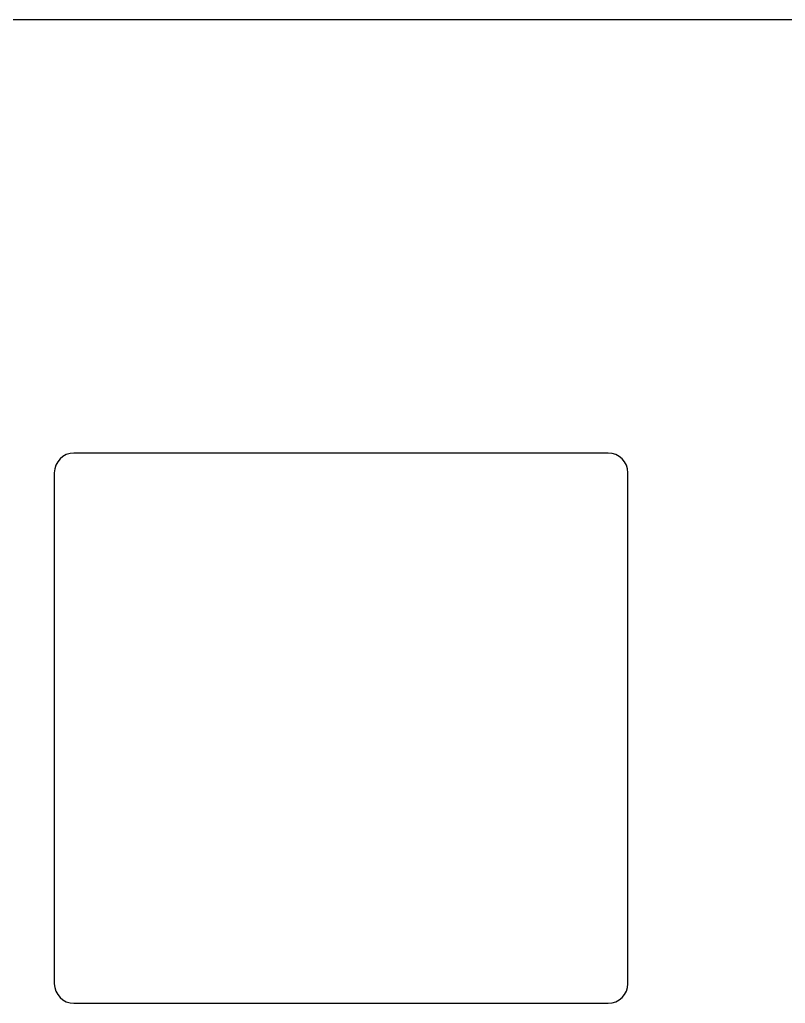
# Model space of a CAD drawing. Header units: millimetres. Extents: x -10 to 277, y -95 to 18.
# Drawn here: x 182.38 to 201.87, y -7 to 18.03 of the extents above; entities that cross this region are included whole.
import ezdxf

# ---------------------------------------------------------------- set-up
doc = ezdxf.new("R2010")
doc.units = ezdxf.units.MM
doc.header["$MEASUREMENT"] = 0
doc.layers.add('Edge.Cuts', color=53, linetype='CONTINUOUS')

msp = doc.modelspace()

# ---------------------------------------------------------------- linework, layer by layer
at = {"layer": 'Edge.Cuts', "linetype": 'Continuous'}
for p, q in [((209.475, 18.026), (57.225, 18.026)), ((197.358916, 7), (183.758916, 7)), ((183.258916, 6.5), (183.258916, -6.5)), ((197.858916, -6.5), (197.858916, 6.5)), ((183.758916, -7), (197.358916, -7))]:
    msp.add_line(p, q, dxfattribs=at)
at = {"layer": 'Edge.Cuts'}
for centre, start, end in [((183.758916, 6.5), 90, 180), ((197.358916, 6.5), 0, 90), ((183.758916, -6.5), 180, 270), ((197.358916, -6.5), 270, 0)]:
    msp.add_arc(centre, 0.5, start, end, dxfattribs=at)

doc.saveas('drawing.dxf')
